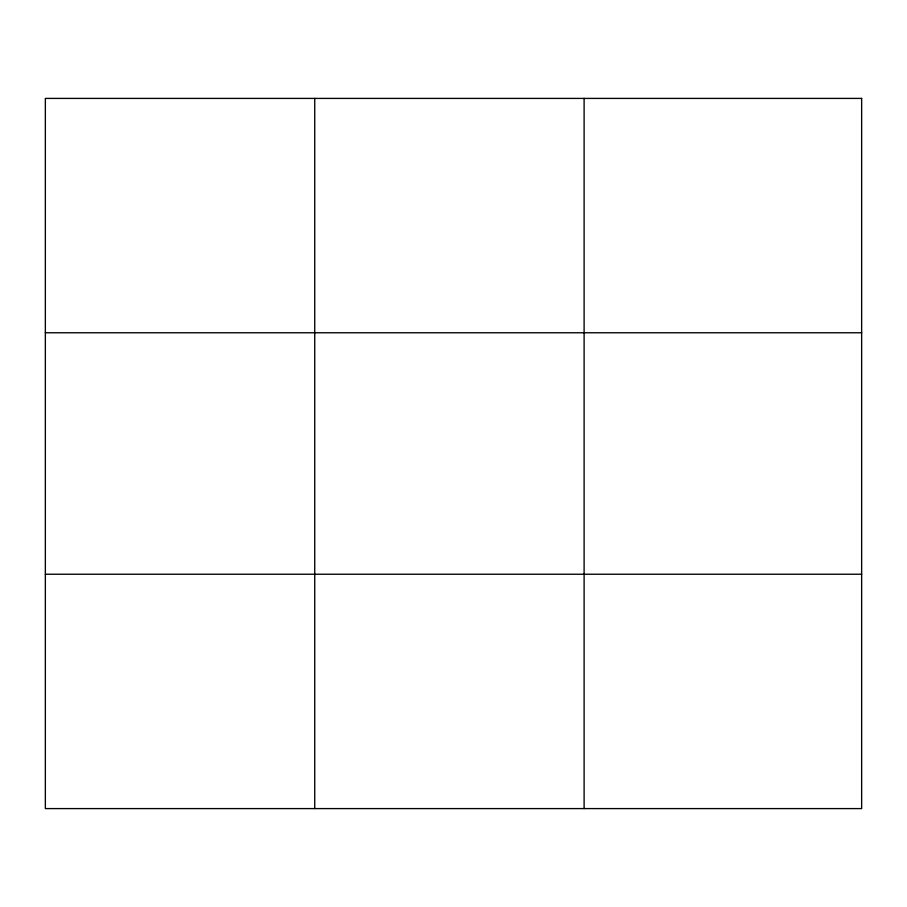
<?xml version="1.0" encoding="UTF-8"?>
<svg xmlns="http://www.w3.org/2000/svg" width="907" height="907" viewBox="0 0 907 907"><rect width="100%" height="100%" fill="white"/><g stroke="black" fill="none" stroke-linecap="round" stroke-linejoin="round"><path stroke-width="1.36" d="M314.729 98.409L314.729 808.591M584.108 98.409L584.108 808.591M45.35 332.767L861.65 332.767M45.35 574.233L861.65 574.233M861.65 98.409L861.65 808.591L45.35 808.591L45.35 98.409L861.65 98.409"/></g></svg>
